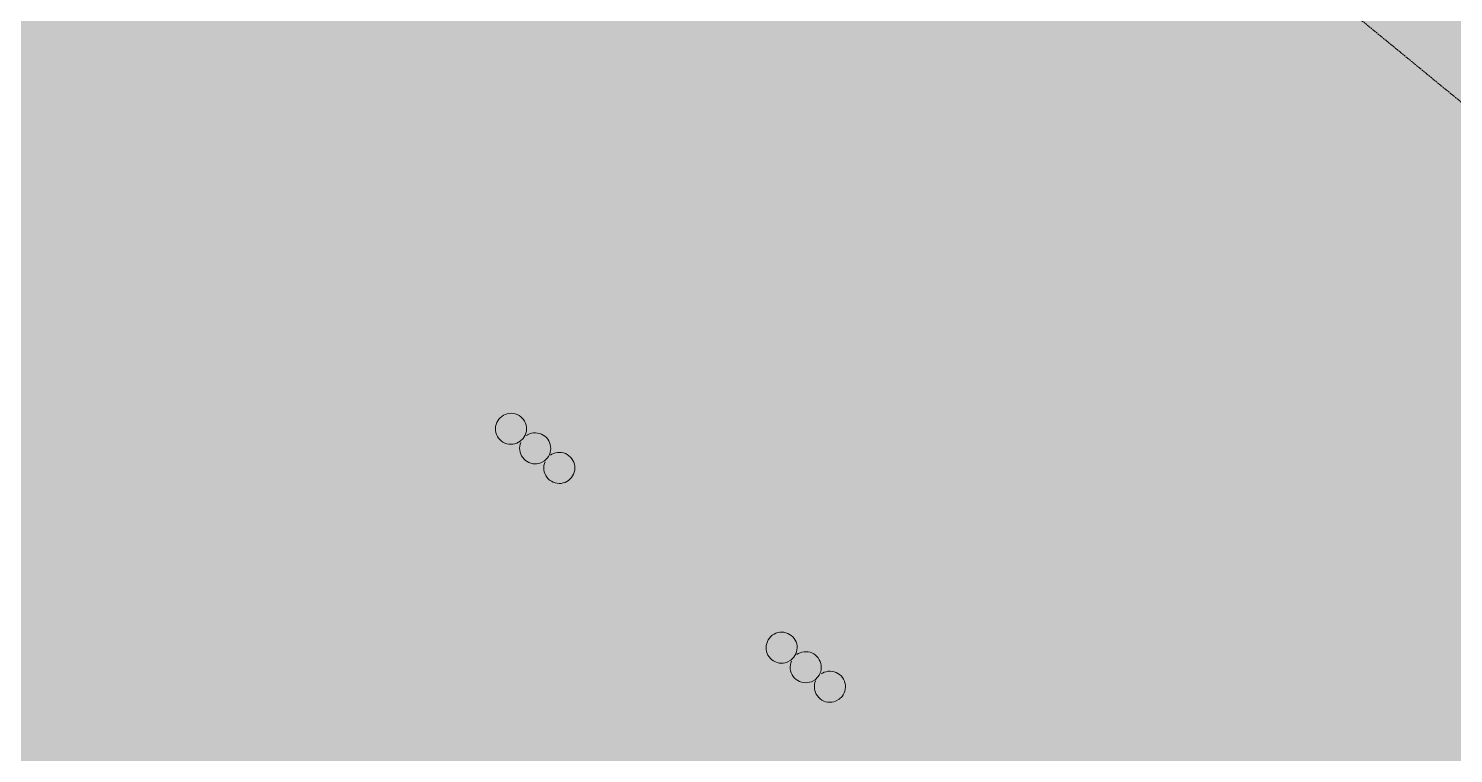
# Model space of a CAD drawing. Header units: millimetres. Extents: x -31757 to 121236, y -27283 to 63658.
# Drawn here: x 50148 to 52441, y 25717 to 26884 of the extents above; entities that cross this region are included whole.
import ezdxf

# ---------------------------------------------------------------- set-up
doc = ezdxf.new("R2010")
doc.units = ezdxf.units.MM
doc.linetypes.add('DASHDOT', pattern=[3.556, 2.54, -0.508, 0, -0.508])
for name, color, linetype, lineweight in [('06_部屋の色', 8, 'Continuous', 0), ('11_見えがかり（家具）', 8, 'Continuous', 9), ('40_通り芯', 1, 'DASHDOT', 9)]:
    doc.layers.add(name, color=color, linetype=linetype, lineweight=lineweight)

msp = doc.modelspace()

# ---------------------------------------------------------------- hatches: boundary and pattern name
at = {"layer": '06_部屋の色', "true_color": 0xe9dfcf}
for points in [[(44203.4, 33542.8), (46118.8, 35842.5), (46335.7, 35659.1), (46342.1, 35666.8), (56560.1, 27028.7), (55663.2, 25951.8), (55690.1, 25929.4), (54793.3, 24852.8)], [(43917.8, 27824.3), (43895.6, 27877), (43874.8, 27931.4), (43855, 27987.2), (43836, 28044.1), (43817.7, 28101.7), (43799.7, 28159.8), (43781.9, 28218.1), (43764, 28276.2), (43745.7, 28334), (43726.9, 28391), (43707.3, 28447), (43686.6, 28501.6), (43664.7, 28554.7), (43643.1, 28608.2), (43623.4, 28664.1), (43605.1, 28721.8), (43587.9, 28780.8), (43571.3, 28840.7), (43554.9, 28900.8), (43538.3, 28960.7), (43521.1, 29019.7), (43502.9, 29077.5), (43483.2, 29133.4), (43461.6, 29186.9), (43437.8, 29237.5), (43411.3, 29284.7), (43381.6, 29327.9), (43348.4, 29366.7), (43311.3, 29400.4), (43272.1, 29431.3), (43232.9, 29462.3), (43229.8, 29464.7), (43333.3, 29595.7), (43625.3, 29963.9), (43722.5, 30085.9), (43918.2, 30331.4), (44212, 30698.3), (44506.6, 31064.4), (44802.1, 31429.9), (45098.4, 31794.7), (45395.5, 32158.8), (45594.6, 32401.6), (45693.5, 32522.2), (45992.3, 32884.9), (46292, 33247), (46592.5, 33608.3), (46893.8, 33968.9), (47195.9, 34328.9), (47498.9, 34688.1), (55441.2, 27973.9), (55153.7, 27633.1), (54867, 27291.5), (54581.1, 26949.3), (54295.9, 26606.4), (54011.6, 26262.9), (53728.1, 25918.7), (53637.4, 25808.2), (53634.2, 25804.3), (53445.3, 25573.9), (53163.4, 25228.4), (52882.2, 24882.3), (52601.9, 24535.5), (52322.3, 24188.1), (52043.6, 23840), (51857.9, 23607), (51765.6, 23491.3), (51488.5, 23141.9), (51212.2, 22791.9), (50973, 22487.4), (50940.2, 22518.9), (50903.7, 22553.3), (50866.7, 22587.2), (50829.1, 22620.3), (50753.2, 22685.5), (50715.2, 22718.1), (50677.2, 22750.7), (50639.1, 22783.2), (50601, 22815.5), (50562.7, 22847.7), (50524.3, 22879.7), (50485.7, 22911.5), (50446.9, 22943.1), (50407.9, 22974.4), (50368.7, 23005.5), (50328.3, 23035), (50286, 23062.1), (50242, 23087), (50196.6, 23110.1), (50150, 23131.7), (50102.4, 23152), (50054.1, 23171.4), (50005.3, 23190.2), (49956.2, 23208.7), (49907.1, 23227.2), (49858.3, 23245.9), (49810, 23265.3), (49762.3, 23285.6), (49715.7, 23307.1), (49670.2, 23330.2), (49626.2, 23355.1), (49583.8, 23382.1), (49543.4, 23411.6), (49505.7, 23444.5), (49471.1, 23481.4), (49439.2, 23521.7), (49409.6, 23565), (49381.9, 23610.7), (49355.8, 23658.5), (49330.9, 23707.7), (49306.7, 23757.9), (49259.3, 23859.4), (49235.2, 23909.8), (49210.4, 23959.2), (49184.5, 24007.1), (49157.1, 24053.1), (49129.3, 24098.7), (49102.3, 24145.4), (49076.1, 24193), (49050.3, 24241.1), (49024.7, 24289.5), (48999.1, 24337.9), (48973.3, 24386), (48947.1, 24433.5), (48920.1, 24480.1), (48892.2, 24525.6), (48863.2, 24569.7), (48832.9, 24612), (48800.9, 24652.2), (48767.2, 24690.2), (48731.4, 24725.6), (48693.3, 24758.1), (48652.8, 24787.5), (48610.1, 24814.1), (48565.4, 24838.1), (48518.9, 24859.8), (48470.7, 24879.4), (48421.2, 24897.2), (48370.4, 24913.5), (48318.6, 24928.5), (48266, 24942.5), (48212.8, 24955.7), (48159.3, 24968.4), (48105.5, 24980.9), (48051.7, 24993.3), (47998.2, 25006.1), (47945.1, 25019.4), (47892.6, 25033.5), (47841, 25048.7), (47790.4, 25065.2), (47739.8, 25081.8), (47688.3, 25097.1), (47636, 25111.4), (47583.1, 25125.1), (47529.9, 25138.3), (47476.6, 25151.3), (47423.4, 25164.4), (47370.5, 25178), (47318, 25192.2), (47266.3, 25207.3), (47215.6, 25223.6), (47166, 25241.4), (47117.8, 25260.9), (47071.2, 25282.5), (47026.4, 25306.4), (46983.6, 25332.8), (46943, 25362.1), (46904.9, 25394.5), (46869.1, 25429.9), (46835.4, 25467.9), (46803.5, 25508.3), (46773.2, 25550.7), (46744.2, 25594.8), (46716.3, 25640.3), (46689.3, 25686.8), (46662.8, 25734), (46636.7, 25781.7), (46610.6, 25829.5), (46584.4, 25877.1), (46557.7, 25924.1), (46530.4, 25970.2), (46502.1, 26015.1), (46472.6, 26058.6), (46441.7, 26100.2), (46409.1, 26139.6), (46374.5, 26176.6), (46338.9, 26212.2), (46303.2, 26247.6), (46267.4, 26283), (46231.5, 26318.3), (46195.5, 26353.4), (46159.3, 26388.3), (46123.1, 26423.1), (46086.6, 26457.6), (46049.9, 26491.9), (46013.1, 26525.9), (45976, 26559.6), (45938.7, 26593.1), (45901.1, 26626.2), (45863.2, 26658.9), (45825.1, 26691.3), (45786.6, 26723.3), (45747.8, 26754.8), (45708.7, 26785.9), (45667.5, 26814.4), (45622.7, 26838.4), (45575, 26858.5), (45524.6, 26875.3), (45472.1, 26889.4), (45418, 26901.4), (45362.7, 26911.9), (45306.6, 26921.4), (45250.2, 26930.5), (45194, 26939.9), (45138.4, 26950), (45083.9, 26961.6), (45031, 26975.2), (44980.1, 26991.3), (44931.7, 27010.6), (44886.3, 27033.7), (44842.5, 27058.9), (44798.9, 27084.3), (44755.3, 27109.8), (44711.9, 27135.5), (44668.7, 27161.4), (44625.7, 27187.5), (44582.8, 27213.9), (44540.2, 27240.5), (44497.7, 27267.5), (44455.6, 27294.7), (44413.7, 27322.3), (44372, 27350.2), (44330.7, 27378.6), (44289.7, 27407.3), (44249, 27436.4), (44208.7, 27466), (44168.7, 27496.1), (44129.1, 27526.6), (44091.3, 27559.4), (44056.4, 27595.9), (44024.2, 27635.9), (43994.5, 27679), (43967, 27725), (43941.5, 27773.5)], [(53004.1, 22695.2), (42315.5, 31207.6), (44203.4, 33542.8), (54766.2, 24875), (53885.2, 23785.1), (53912.4, 23763.1), (53031.5, 22673.4)]]:
    msp.add_hatch(color=8, dxfattribs=at).paths.add_polyline_path(points)

# ---------------------------------------------------------------- linework, layer by layer
at = {"layer": '11_見えがかり（家具）'}
for points in [[(50900.9, 26246.4), (50902, 26249.5), (50903.5, 26252.4), (50905.3, 26255.1), (50907.5, 26257.5), (50910, 26259.6), (50912.8, 26261.4), (50915.7, 26262.8), (50918.9, 26263.8), (50922.1, 26264.4), (50925.3, 26264.5), (50928.6, 26264.3), (50931.8, 26263.6), (50934.9, 26262.5), (50937.8, 26261), (50940.5, 26259.1), (50942.9, 26256.9), (50945, 26254.4), (50946.8, 26251.7), (50948.2, 26248.7), (50949.2, 26245.6), (50949.7, 26242.4), (50949.9, 26239.1), (50949.6, 26235.9), (50948.9, 26232.7), (50947.8, 26229.6), (50946.3, 26226.7), (50944.5, 26224), (50939.8, 26219.5), (50934.1, 26216.3), (50931, 26215.3), (50927.7, 26214.7), (50924.5, 26214.6), (50921.2, 26214.8), (50918, 26215.5), (50914.9, 26216.6), (50912, 26218.1), (50909.3, 26220), (50906.9, 26222.2), (50904.8, 26224.7), (50903, 26227.4), (50901.6, 26230.4), (50900.6, 26233.5), (50900.1, 26236.7), (50899.9, 26240), (50900.2, 26243.2), (50900.9, 26246.4)], [(50949.6, 26228.6), (50951.7, 26230), (50954.6, 26231.4), (50957.7, 26232.4), (50961, 26232.9), (50964.2, 26233.1), (50967.5, 26232.8), (50970.7, 26232.1), (50973.8, 26231), (50976.7, 26229.5), (50979.3, 26227.7), (50981.8, 26225.5), (50983.9, 26223), (50985.6, 26220.2), (50987, 26217.3), (50988, 26214.2), (50988.6, 26210.9), (50988.8, 26207.7), (50988.5, 26204.4), (50987.8, 26201.2), (50986.7, 26198.1), (50985.2, 26195.2), (50983.3, 26192.5), (50978.7, 26188), (50972.9, 26184.8), (50969.8, 26183.9), (50966.6, 26183.3), (50963.3, 26183.1), (50960.1, 26183.4), (50956.9, 26184.1), (50953.8, 26185.2), (50950.9, 26186.7), (50948.2, 26188.5), (50945.8, 26190.7), (50943.7, 26193.2), (50941.9, 26196), (50940.5, 26198.9), (50939.5, 26202.1), (50938.9, 26205.3), (50938.8, 26208.5), (50939.1, 26211.8), (50939.8, 26215)], [(50939.8, 26215), (50940.7, 26217.7)], [(50988.5, 26197.2), (50990.5, 26198.5), (50993.5, 26199.9), (50996.6, 26200.9), (50999.8, 26201.5), (51003.1, 26201.7), (51006.4, 26201.4), (51009.6, 26200.7), (51012.6, 26199.6), (51015.5, 26198.1), (51018.2, 26196.2), (51020.6, 26194), (51022.8, 26191.5), (51024.5, 26188.8), (51025.9, 26185.8), (51026.9, 26182.7), (51027.5, 26179.5), (51027.7, 26176.2), (51027.4, 26173), (51026.7, 26169.8), (51025.6, 26166.7), (51024.1, 26163.8), (51022.2, 26161.1), (51017.5, 26156.6), (51011.8, 26153.4), (51008.7, 26152.4), (51005.5, 26151.8), (51002.2, 26151.7), (50999, 26151.9), (50995.8, 26152.6), (50992.7, 26153.7), (50989.8, 26155.2), (50987.1, 26157.1), (50984.7, 26159.3), (50982.6, 26161.8), (50980.8, 26164.6), (50979.4, 26167.5), (50978.4, 26170.6), (50977.8, 26173.8), (50977.7, 26177.1), (50977.9, 26180.4), (50978.6, 26183.6)], [(50978.6, 26183.6), (50979.6, 26186.3)], [(51336.3, 25894.2), (51337.4, 25897.3), (51338.9, 25900.2), (51340.7, 25902.9), (51342.9, 25905.3), (51345.4, 25907.4), (51348.2, 25909.2), (51351.1, 25910.6), (51354.3, 25911.6), (51357.5, 25912.2), (51360.7, 25912.3), (51364, 25912.1), (51367.2, 25911.4), (51370.3, 25910.3), (51373.2, 25908.8), (51375.9, 25906.9), (51378.3, 25904.7), (51380.4, 25902.2), (51382.2, 25899.5), (51383.6, 25896.5), (51384.6, 25893.4), (51385.1, 25890.2), (51385.3, 25886.9), (51385, 25883.6), (51384.3, 25880.4), (51383.2, 25877.4), (51381.7, 25874.5), (51379.9, 25871.8), (51375.2, 25867.2), (51369.5, 25864.1), (51366.3, 25863.1), (51363.1, 25862.5), (51359.9, 25862.3), (51356.6, 25862.6), (51353.4, 25863.3), (51350.3, 25864.4), (51347.4, 25865.9), (51344.7, 25867.8), (51342.3, 25870), (51340.2, 25872.5), (51338.4, 25875.2), (51337, 25878.2), (51336, 25881.3), (51335.5, 25884.5), (51335.3, 25887.8), (51335.6, 25891), (51336.3, 25894.2)], [(51385, 25876.4), (51387.1, 25877.8), (51390, 25879.2), (51393.1, 25880.2), (51396.4, 25880.7), (51399.6, 25880.9), (51402.9, 25880.6), (51406.1, 25879.9), (51409.1, 25878.8), (51412.1, 25877.3), (51414.7, 25875.5), (51417.2, 25873.3), (51419.3, 25870.8), (51421, 25868), (51422.4, 25865.1), (51423.4, 25862), (51424, 25858.7), (51424.2, 25855.5), (51423.9, 25852.2), (51423.2, 25849), (51422.1, 25845.9), (51420.6, 25843), (51418.7, 25840.3), (51414.1, 25835.8), (51408.3, 25832.6), (51405.2, 25831.6), (51402, 25831.1), (51398.7, 25830.9), (51395.5, 25831.2), (51392.3, 25831.9), (51389.2, 25833), (51386.3, 25834.5), (51383.6, 25836.3), (51381.2, 25838.5), (51379.1, 25841), (51377.3, 25843.8), (51375.9, 25846.7), (51374.9, 25849.9), (51374.3, 25853.1), (51374.2, 25856.3), (51374.5, 25859.6), (51375.1, 25862.8)], [(51375.1, 25862.8), (51376.1, 25865.5)], [(51423.9, 25845), (51425.9, 25846.3), (51428.9, 25847.7), (51432, 25848.7), (51435.2, 25849.3), (51438.5, 25849.5), (51441.8, 25849.2), (51445, 25848.5), (51448, 25847.4), (51450.9, 25845.9), (51453.6, 25844), (51456, 25841.8), (51458.2, 25839.3), (51459.9, 25836.6), (51461.3, 25833.6), (51462.3, 25830.5), (51462.9, 25827.3), (51463.1, 25824), (51462.8, 25820.8), (51462.1, 25817.6), (51461, 25814.5), (51459.5, 25811.6), (51457.6, 25808.9), (51452.9, 25804.4), (51447.2, 25801.2), (51444.1, 25800.2), (51440.9, 25799.6), (51437.6, 25799.5), (51434.4, 25799.7), (51431.2, 25800.4), (51428.1, 25801.5), (51425.2, 25803), (51422.5, 25804.9), (51420.1, 25807.1), (51418, 25809.6), (51416.2, 25812.3), (51414.8, 25815.3), (51413.8, 25818.4), (51413.2, 25821.6), (51413.1, 25824.9), (51413.3, 25828.2), (51414, 25831.4)], [(51414, 25831.4), (51415, 25834)]]:
    msp.add_lwpolyline(points, dxfattribs=at)
at = {"layer": '40_通り芯'}
msp.add_lwpolyline([(57341.1, 22755.1), (42343.8, 35061.1)], dxfattribs=at)

doc.saveas('drawing.dxf')
